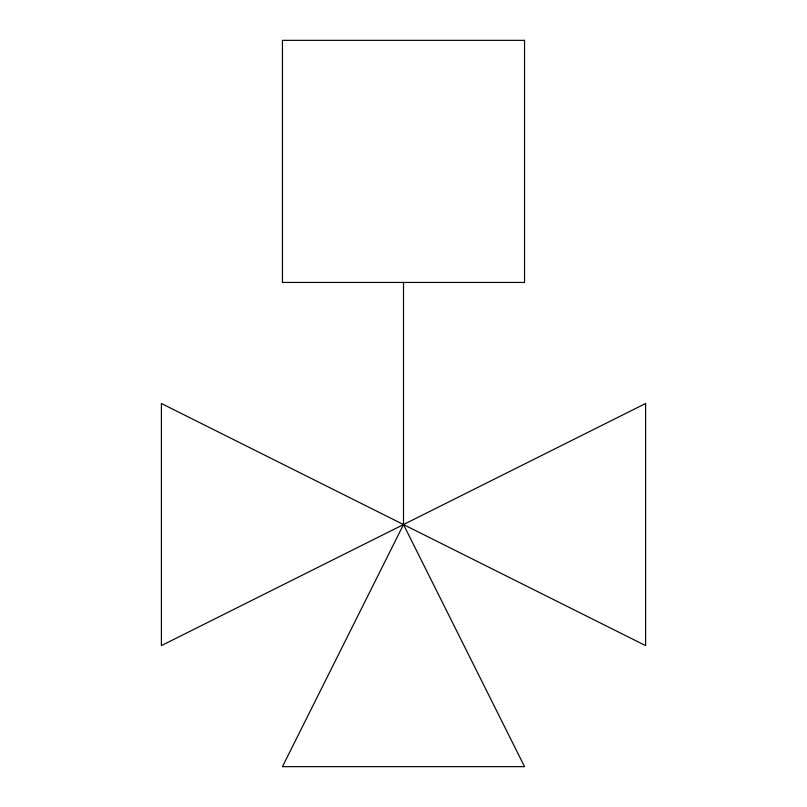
<?xml version="1.0" encoding="UTF-8"?>
<svg xmlns="http://www.w3.org/2000/svg" width="807" height="807" viewBox="0 0 807 807"><rect width="100%" height="100%" fill="white"/><g stroke="black" fill="none" stroke-linecap="round" stroke-linejoin="round"><path stroke-width="1.21" d="M403.5 524.55L282.45 766.65L524.55 766.65L403.5 524.55L403.5 282.45M645.6 403.5L161.4 645.6L161.4 403.5L645.6 645.6L645.6 403.5M524.55 40.35L282.45 40.35L282.45 282.45L524.55 282.45L524.55 40.35"/></g></svg>
